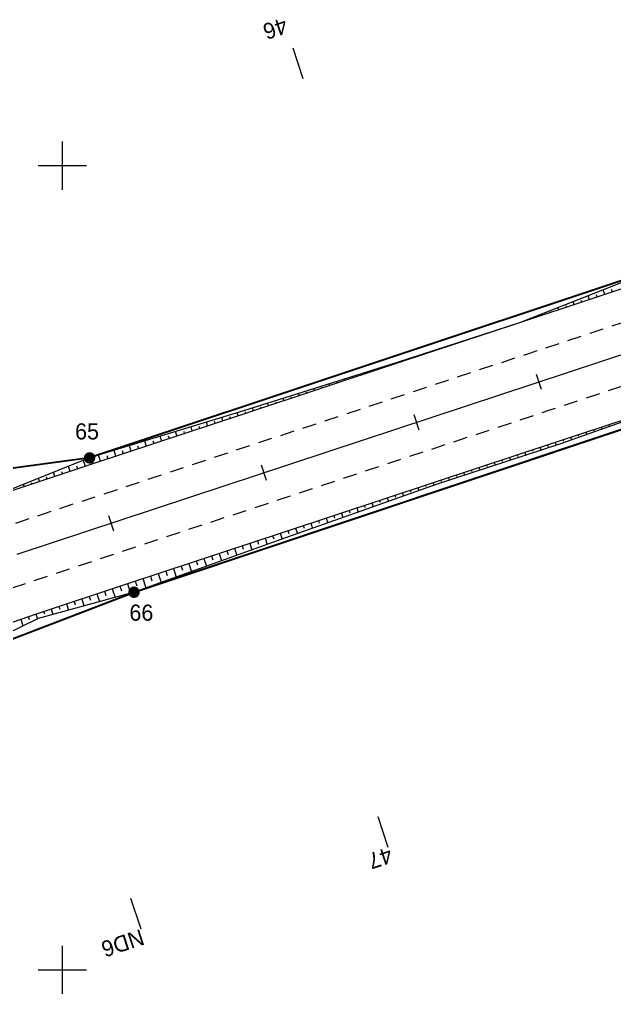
# Model space of a CAD drawing. Header units: metres. Extents: x 535494 to 535891, y 1837335 to 1837611.
# Drawn here: x 535594.7 to 535668.6, y 1837396.4 to 1837518.1 of the extents above; entities that cross this region are included whole.
import ezdxf
from ezdxf.enums import TextEntityAlignment as Align

# ---------------------------------------------------------------- set-up
doc = ezdxf.new("R2010")
doc.units = ezdxf.units.M
doc.header["$MEASUREMENT"] = 0
doc.linetypes.add('DGN Style 2', pattern=[2.8916, 1.73496, -1.15664])
for name, color, linetype, lineweight in [('Level 2', 1, 'Continuous', 0), ('Level 3', 1, 'Continuous', 0), ('Level 4', 1, 'Continuous', 0), ('Level 5', 1, 'Continuous', 0), ('Level 63', 1, 'Continuous', 0), ('Level 8', 1, 'Continuous', 0), ('Level 9', 1, 'Continuous', 0)]:
    doc.layers.add(name, color=color, linetype=linetype, lineweight=lineweight)
doc.styles.add('Style-CHAR_FAST_FONT', font='CHAR_FAST_FONT.shx')

msp = doc.modelspace()

# ---------------------------------------------------------------- hatches: boundary and pattern name
at = {"layer": 'Level 4', "linetype": 'Continuous', "lineweight": 0}
h = msp.add_hatch(color=7, dxfattribs=at)
edge = h.paths.add_edge_path()
edge.add_arc((535603.39, 1837463.65), 0.719, 270, 630)
h = msp.add_hatch(color=7, dxfattribs=at)
edge = h.paths.add_edge_path()
edge.add_arc((535608.91, 1837446.95), 0.719, 270, 630)

# ---------------------------------------------------------------- linework, layer by layer
at = {"layer": 'Level 2', "color": 7, "linetype": 'Continuous', "lineweight": 0}
for p, q in [((535629.93, 1837510.79), (535628.67, 1837514.59)), ((535665.52, 1837483.32), (535665.36, 1837483.82)), ((535666.47, 1837483.64), (535666.38, 1837483.91)), ((535667.42, 1837483.95), (535667.22, 1837484.55)), ((535668.37, 1837484.27), (535668.26, 1837484.59)), ((535661.72, 1837482.07), (535661.63, 1837482.35)), ((535662.67, 1837482.38), (535662.62, 1837482.55)), ((535663.62, 1837482.7), (535663.49, 1837483.09)), ((535664.57, 1837483.01), (535664.5, 1837483.23)), ((535658.88, 1837481.13), (535658.85, 1837481.19)), ((535659.82, 1837481.44), (535659.77, 1837481.62)), ((535660.77, 1837481.75), (535660.74, 1837481.87)), ((535655.08, 1837479.87), (535655.07, 1837479.88)), ((535656.03, 1837480.18), (535656.02, 1837480.2)), ((535656.98, 1837480.5), (535656.97, 1837480.51)), ((535657.93, 1837480.81), (535657.9, 1837480.88)), ((535651.28, 1837478.61), (535651.27, 1837478.63)), ((535652.23, 1837478.93), (535652.22, 1837478.96)), ((535653.18, 1837479.24), (535653.17, 1837479.26)), ((535654.13, 1837479.56), (535654.12, 1837479.58)), ((535648.43, 1837477.67), (535648.41, 1837477.72)), ((535649.38, 1837477.99), (535649.37, 1837478.01)), ((535650.33, 1837478.3), (535650.32, 1837478.34)), ((535644.63, 1837476.42), (535644.61, 1837476.49)), ((535645.58, 1837476.73), (535645.57, 1837476.76)), ((535646.53, 1837477.05), (535646.51, 1837477.11)), ((535647.48, 1837477.36), (535647.47, 1837477.39)), ((535640.84, 1837475.16), (535640.8, 1837475.26)), ((535641.79, 1837475.48), (535641.77, 1837475.52)), ((535642.73, 1837475.79), (535642.71, 1837475.87)), ((535643.68, 1837476.1), (535643.67, 1837476.14)), ((535637.04, 1837473.91), (535636.99, 1837474.05)), ((535637.99, 1837474.22), (535637.97, 1837474.29)), ((535638.94, 1837474.53), (535638.9, 1837474.66)), ((535639.89, 1837474.85), (535639.87, 1837474.9)), ((535659.56, 1837472.14), (535658.93, 1837474.04)), ((535633.24, 1837472.65), (535633.17, 1837472.85)), ((535634.19, 1837472.96), (535634.16, 1837473.06)), ((535635.14, 1837473.28), (535635.08, 1837473.45)), ((535636.09, 1837473.59), (535636.06, 1837473.67)), ((535629.44, 1837471.39), (535629.36, 1837471.65)), ((535630.39, 1837471.71), (535630.35, 1837471.83)), ((535631.34, 1837472.02), (535631.27, 1837472.25)), ((535632.29, 1837472.34), (535632.26, 1837472.44)), ((535625.64, 1837470.14), (535625.54, 1837470.45)), ((535626.59, 1837470.45), (535626.55, 1837470.6)), ((535627.54, 1837470.77), (535627.45, 1837471.05)), ((535628.49, 1837471.08), (535628.45, 1837471.21)), ((535621.85, 1837468.88), (535621.73, 1837469.25)), ((535622.8, 1837469.2), (535622.74, 1837469.37)), ((535623.75, 1837469.51), (535623.64, 1837469.84)), ((535624.7, 1837469.82), (535624.64, 1837469.98)), ((535644.37, 1837467.11), (535643.74, 1837469.01)), ((535618.05, 1837467.63), (535617.9, 1837468.08)), ((535619, 1837467.94), (535618.93, 1837468.16)), ((535619.95, 1837468.25), (535619.81, 1837468.67)), ((535620.9, 1837468.57), (535620.83, 1837468.76)), ((535667.92, 1837467.79), (535667.96, 1837467.66)), ((535614.25, 1837466.37), (535614.07, 1837466.91)), ((535615.2, 1837466.69), (535615.12, 1837466.95)), ((535616.15, 1837467), (535615.99, 1837467.5)), ((535617.1, 1837467.31), (535617.02, 1837467.55)), ((535664.12, 1837466.53), (535664.17, 1837466.37)), ((535665.07, 1837466.85), (535665.17, 1837466.53)), ((535666.02, 1837467.16), (535666.07, 1837467.01)), ((535666.97, 1837467.48), (535667.06, 1837467.2)), ((535610.45, 1837465.12), (535610.25, 1837465.74)), ((535611.4, 1837465.43), (535611.3, 1837465.73)), ((535612.35, 1837465.74), (535612.16, 1837466.33)), ((535613.3, 1837466.06), (535613.21, 1837466.34)), ((535660.32, 1837465.28), (535660.38, 1837465.09)), ((535661.27, 1837465.59), (535661.4, 1837465.21)), ((535662.22, 1837465.91), (535662.28, 1837465.72)), ((535663.17, 1837466.22), (535663.29, 1837465.87)), ((535606.66, 1837463.86), (535606.42, 1837464.58)), ((535607.61, 1837464.17), (535607.49, 1837464.52)), ((535608.55, 1837464.49), (535608.33, 1837465.16)), ((535609.5, 1837464.8), (535609.4, 1837465.13)), ((535656.52, 1837464.02), (535656.58, 1837463.84)), ((535657.47, 1837464.34), (535657.59, 1837463.97)), ((535658.42, 1837464.65), (535658.48, 1837464.47)), ((535659.37, 1837464.97), (535659.5, 1837464.59)), ((535602.86, 1837462.6), (535602.61, 1837463.34)), ((535603.81, 1837462.92), (535603.68, 1837463.31)), ((535604.76, 1837463.23), (535604.51, 1837463.99)), ((535605.71, 1837463.55), (535605.58, 1837463.91)), ((535653.68, 1837463.08), (535653.79, 1837462.73)), ((535654.62, 1837463.4), (535654.68, 1837463.22)), ((535655.57, 1837463.71), (535655.69, 1837463.35)), ((535599.06, 1837461.35), (535598.89, 1837461.85)), ((535600.01, 1837461.66), (535599.92, 1837461.94)), ((535600.96, 1837461.98), (535600.75, 1837462.59)), ((535601.91, 1837462.29), (535601.8, 1837462.63)), ((535625.38, 1837460.84), (535624.75, 1837462.73)), ((535649.88, 1837461.83), (535649.99, 1837461.49)), ((535650.83, 1837462.14), (535650.88, 1837461.97)), ((535651.78, 1837462.45), (535651.89, 1837462.11)), ((535652.73, 1837462.77), (535652.78, 1837462.6)), ((535595.26, 1837460.09), (535595.18, 1837460.36)), ((535596.21, 1837460.41), (535596.16, 1837460.57)), ((535597.16, 1837460.72), (535597.03, 1837461.1)), ((535598.11, 1837461.03), (535598.04, 1837461.26)), ((535646.08, 1837460.57), (535646.19, 1837460.24)), ((535647.03, 1837460.88), (535647.08, 1837460.72)), ((535647.98, 1837461.2), (535648.09, 1837460.87)), ((535648.93, 1837461.51), (535648.98, 1837461.35)), ((535642.28, 1837459.31), (535642.42, 1837458.91)), ((535643.23, 1837459.63), (535643.3, 1837459.43)), ((535644.18, 1837459.94), (535644.3, 1837459.57)), ((535645.13, 1837460.26), (535645.19, 1837460.08)), ((535638.48, 1837458.06), (535638.65, 1837457.57)), ((535639.43, 1837458.37), (535639.51, 1837458.14)), ((535640.38, 1837458.69), (535640.53, 1837458.24)), ((535641.33, 1837459), (535641.4, 1837458.79)), ((535634.69, 1837456.8), (535634.88, 1837456.23)), ((535635.64, 1837457.12), (535635.73, 1837456.84)), ((535636.59, 1837457.43), (535636.76, 1837456.9)), ((535637.53, 1837457.74), (535637.62, 1837457.49)), ((535606.39, 1837454.56), (535605.77, 1837456.46)), ((535630.89, 1837455.55), (535631.11, 1837454.89)), ((535631.84, 1837455.86), (535631.94, 1837455.54)), ((535632.79, 1837456.17), (535632.99, 1837455.56)), ((535633.74, 1837456.49), (535633.84, 1837456.19)), ((535627.09, 1837454.29), (535627.34, 1837453.55)), ((535628.04, 1837454.61), (535628.16, 1837454.25)), ((535628.99, 1837454.92), (535629.22, 1837454.22)), ((535629.94, 1837455.23), (535630.05, 1837454.9)), ((535624.24, 1837453.35), (535624.38, 1837452.94)), ((535625.19, 1837453.66), (535625.45, 1837452.88)), ((535626.14, 1837453.98), (535626.27, 1837453.6)), ((535620.44, 1837452.09), (535620.59, 1837451.64)), ((535621.39, 1837452.41), (535621.69, 1837451.53)), ((535622.34, 1837452.72), (535622.49, 1837452.29)), ((535623.29, 1837453.04), (535623.57, 1837452.2)), ((535616.65, 1837450.84), (535616.81, 1837450.34)), ((535617.6, 1837451.15), (535617.92, 1837450.18)), ((535618.55, 1837451.47), (535618.7, 1837450.99)), ((535619.5, 1837451.78), (535619.8, 1837450.85)), ((535612.85, 1837449.58), (535613.03, 1837449.04)), ((535613.8, 1837449.9), (535614.15, 1837448.83)), ((535614.75, 1837450.21), (535614.92, 1837449.69)), ((535615.7, 1837450.52), (535616.04, 1837449.5)), ((535609.05, 1837448.33), (535609.25, 1837447.73)), ((535610, 1837448.64), (535610.39, 1837447.48)), ((535610.95, 1837448.95), (535611.14, 1837448.38)), ((535611.9, 1837449.27), (535612.27, 1837448.15)), ((535605.25, 1837447.07), (535605.42, 1837446.56)), ((535606.2, 1837447.38), (535606.56, 1837446.31)), ((535607.15, 1837447.7), (535607.34, 1837447.13)), ((535608.1, 1837448.01), (535608.49, 1837446.83)), ((535601.46, 1837445.81), (535601.59, 1837445.4)), ((535602.41, 1837446.13), (535602.69, 1837445.25)), ((535603.35, 1837446.44), (535603.51, 1837445.98)), ((535604.3, 1837446.76), (535604.63, 1837445.78)), ((535597.66, 1837444.56), (535597.76, 1837444.25)), ((535598.61, 1837444.87), (535598.83, 1837444.2)), ((535599.56, 1837445.19), (535599.68, 1837444.83)), ((535600.51, 1837445.5), (535600.76, 1837444.73)), ((535594.82, 1837443.59), (535595.1, 1837442.78)), ((535595.76, 1837443.92), (535595.89, 1837443.57)), ((535596.71, 1837444.24), (535596.91, 1837443.66)), ((535639.2, 1837419.06), (535640.45, 1837415.26)), ((535608.49, 1837408.91), (535609.75, 1837405.11))]:
    msp.add_line(p, q, dxfattribs=at)
at = {"layer": 'Level 2', "color": 7, "linetype": 'Continuous', "lineweight": 0, "flags": 128}
for points in [[(535690.4, 1837492.53), (535673.75, 1837487.12), (535656.81, 1837480.46), (535641.6, 1837475.51), (535622.52, 1837469.49), (535603.39, 1837463.65), (535591.91, 1837459.05), (535577.41, 1837458.96), (535565.55, 1837459.98), (535562.5, 1837459.41), (535560.11, 1837457.15), (535544.66, 1837445.47), (535535.51, 1837436.17), (535525.53, 1837430.91), (535517.13, 1837424.2), (535511.18, 1837418.67), (535509.23, 1837416.98), (535503.83, 1837411.31)], [(535690.7, 1837491.57), (535674.07, 1837486.15), (535656.82, 1837480.45), (535641.62, 1837475.42), (535622.64, 1837469.14), (535603.65, 1837462.86), (535591.93, 1837458.99), (535578.9, 1837454.63), (535568.83, 1837451.07), (535566.05, 1837450.03), (535563.28, 1837448.97), (535546.47, 1837441.72), (535535.6, 1837436.01), (535526.1, 1837430.07), (535517.54, 1837423.7), (535511.4, 1837418.43), (535509.52, 1837416.67), (535503.83, 1837410.52)], [(535503.83, 1837385.51), (535509.39, 1837392.86), (535520.75, 1837404.86), (535522.4, 1837406.39), (535527.78, 1837411.02), (535535.27, 1837416.59), (535543.64, 1837421.97), (535553.44, 1837427.27), (535569.01, 1837434.2), (535571.65, 1837435.24), (535574.29, 1837436.26), (535583.97, 1837439.82), (535596.8, 1837444.27), (535608.51, 1837448.15), (535627.5, 1837454.43), (535646.49, 1837460.71), (535661.68, 1837465.73), (535678.93, 1837471.43), (535695.45, 1837476.82), (535695.46, 1837476.82)], [(535695.46, 1837476.8), (535678.94, 1837471.4), (535661.81, 1837465.35), (535646.6, 1837460.39), (535627.74, 1837453.7), (535608.91, 1837446.95), (535596.99, 1837443.7), (535584.7, 1837437.69), (535577.35, 1837427.93), (535575.03, 1837426.3), (535572.76, 1837424.54), (535558.36, 1837417.07), (535543.88, 1837421.55), (535535.55, 1837416.19), (535528.32, 1837410.35), (535523.03, 1837405.71), (535521.64, 1837403.92), (535510.32, 1837392.1), (535503.83, 1837383.7)]]:
    msp.add_lwpolyline(points, dxfattribs=at)
at = {"layer": 'Level 3', "color": 7, "linetype": 'Continuous', "lineweight": 0}
msp.add_line((535676.49, 1837478.79), (535594.36, 1837451.63), dxfattribs=at)
at = {"layer": 'Level 5', "color": 7, "linetype": 'Continuous', "lineweight": 30}
for p, q in [((535673.75, 1837487.12), (535603.39, 1837463.65)), ((535608.91, 1837446.95), (535679.21, 1837470.47)), ((535603.39, 1837463.65), (535572.17, 1837459.41))]:
    msp.add_line(p, q, dxfattribs=at)
at = {"layer": 'Level 5', "color": 7, "linetype": 'Continuous', "lineweight": 30, "flags": 128}
msp.add_lwpolyline([(535584.7, 1837437.69), (535608.91, 1837446.95), (535679.21, 1837470.47)], dxfattribs=at)
at = {"layer": 'Level 5', "color": 7, "linetype": 'Continuous', "lineweight": 30}
msp.add_point((535603.39, 1837463.65), dxfattribs=at)
msp.add_point((535603.39, 1837463.65), dxfattribs=at)
at = {"layer": 'Level 63', "color": 7, "linetype": 'Continuous', "lineweight": 0}
for p, q in [((535600, 1837497), (535600, 1837503)), ((535597, 1837500), (535603, 1837500)), ((535600, 1837397), (535600, 1837403)), ((535597, 1837400), (535603, 1837400))]:
    msp.add_line(p, q, dxfattribs=at)
at = {"layer": 'Level 8', "color": 7, "linetype": 'DGN Style 2', "lineweight": 0, "flags": 128}
for points in [[(535691.93, 1837487.76), (535675.32, 1837482.35), (535658.07, 1837476.65), (535642.88, 1837471.62), (535623.89, 1837465.35), (535604.9, 1837459.07), (535593.19, 1837455.19), (535580.19, 1837450.85), (535570.22, 1837447.31), (535567.47, 1837446.29), (535564.73, 1837445.24), (535548.21, 1837438.12), (535537.59, 1837432.54), (535528.35, 1837426.76), (535520.05, 1837420.59), (535514.1, 1837415.47), (535512.28, 1837413.77), (535503.83, 1837404.64)], [(535694.23, 1837480.62), (535677.68, 1837475.23), (535660.43, 1837469.53), (535645.23, 1837464.5), (535626.25, 1837458.22), (535607.26, 1837451.95), (535595.54, 1837448.07), (535582.68, 1837443.6), (535572.9, 1837440.02), (535570.23, 1837438.98), (535567.57, 1837437.93), (535551.7, 1837430.87), (535541.65, 1837425.44), (535533.02, 1837419.9), (535525.27, 1837414.13), (535519.7, 1837409.35), (535517.99, 1837407.76), (535506.29, 1837395.4), (535503.83, 1837392.15)]]:
    msp.add_lwpolyline(points, dxfattribs=at)
at = {"layer": 'Level 9', "color": 7, "linetype": 'Continuous', "lineweight": 0, "flags": 128}
for points in [[(535690.4, 1837492.53), (535673.75, 1837487.12), (535656.81, 1837480.46), (535641.6, 1837475.51), (535622.52, 1837469.49), (535603.39, 1837463.65), (535591.91, 1837459.05), (535577.41, 1837458.96), (535565.55, 1837459.98), (535562.5, 1837459.41), (535560.11, 1837457.15), (535544.66, 1837445.47), (535535.51, 1837436.17), (535525.53, 1837430.91), (535517.13, 1837424.2), (535511.18, 1837418.67), (535509.23, 1837416.98), (535503.83, 1837411.31)], [(535695.46, 1837476.8), (535678.94, 1837471.4), (535661.81, 1837465.35), (535646.6, 1837460.39), (535627.74, 1837453.7), (535608.91, 1837446.95), (535596.99, 1837443.7), (535584.7, 1837437.69), (535577.35, 1837427.93), (535575.03, 1837426.3), (535572.76, 1837424.54), (535558.36, 1837417.07), (535543.88, 1837421.55), (535535.55, 1837416.19), (535528.32, 1837410.35), (535523.03, 1837405.71), (535521.64, 1837403.92), (535510.32, 1837392.1), (535503.83, 1837383.7)]]:
    msp.add_lwpolyline(points, dxfattribs=at)

# ---------------------------------------------------------------- texts
at = {"layer": 'Level 2', "color": 7, "linetype": 'Continuous', "lineweight": 0, "char_height": 2, "attachment_point": 1, "rotation": 198.2968, "line_spacing_factor": 0.828316, "style": 'Style-CHAR_FAST_FONT'}
for s, insert in [('46\\P', (535628.2, 1837516.54)), ('47\\P', (535641.24, 1837413.41)), ('ND6\\P', (535610.36, 1837403.2))]:
    msp.add_mtext(s, dxfattribs=dict(at, insert=insert))
at = {"layer": 'Level 4', "color": 1, "linetype": 'Continuous', "lineweight": 0, "style": 'Style-CHAR_FAST_FONT'}
for s, p in [('65', (535603.07, 1837466.95)), ('66', (535609.82, 1837444.41))]:
    msp.add_text(s, height=2, dxfattribs=at).set_placement(p, align=Align.MIDDLE_CENTER)

doc.saveas('drawing.dxf')
